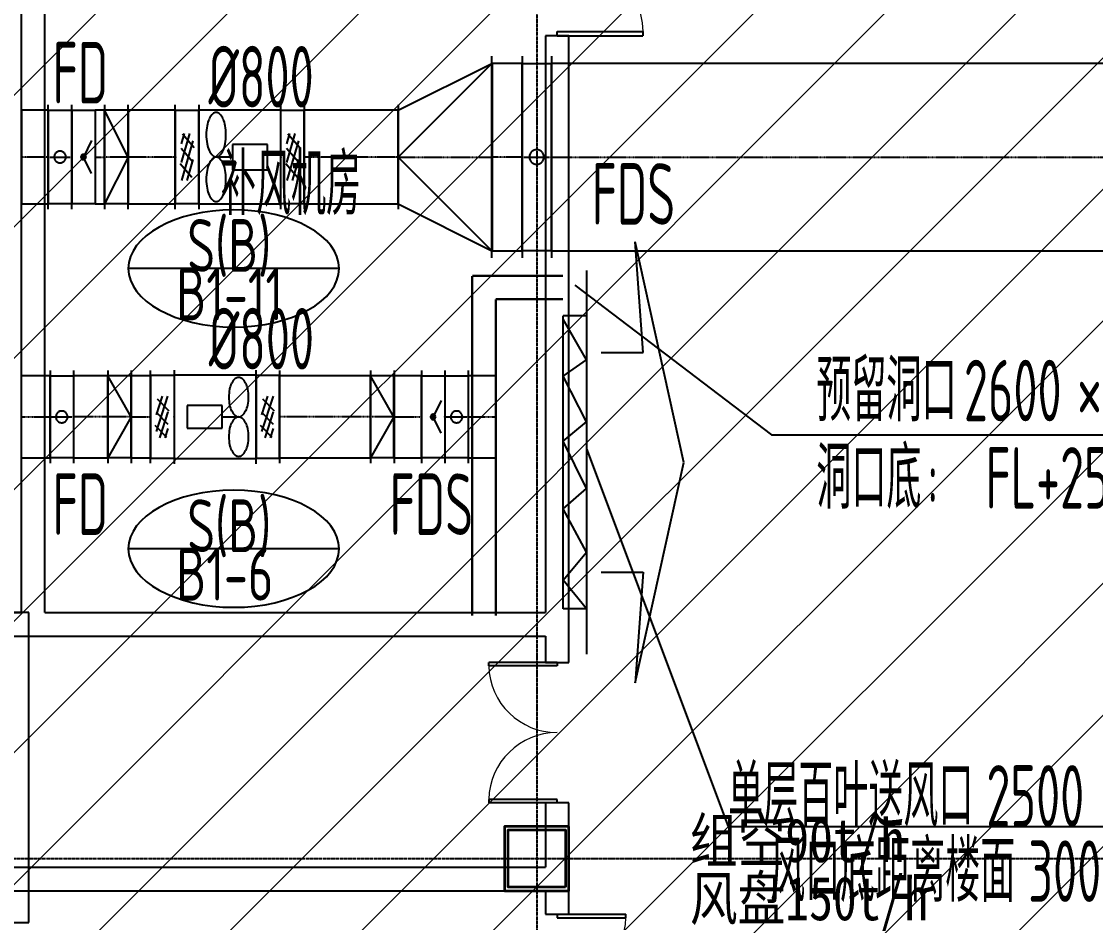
# Model space of a CAD drawing. Extents: x -20827274 to 1300756471, y -549375 to 3431892.
# Drawn here: x -27009 to -17836, y -229807 to -222113 of the extents above; entities that cross this region are included whole.
import ezdxf

# ---------------------------------------------------------------- set-up
doc = ezdxf.new("R2010")
doc.units = 0
doc.header["$LTSCALE"] = 10
for name, pattern in [('CENTER2', [1.125, 0.75, -0.125, 0.125, -0.125]), ('暖附图底图$0$DASH', [0.35, 0.25, -0.1]), ('暖附图底图$0$DOTE', [2.42, 2, -0.2, 0.02, -0.2])]:
    doc.linetypes.add(name, pattern=pattern)
for name, color, linetype in [('1-zs', 3, 'Continuous'), ('1-标注暖通', 4, 'Continuous'), ('DUCT-回风标注', 3, 'Continuous'), ('DUCT-回风法兰', 2, 'Continuous'), ('DUCT-回风管', 6, 'Continuous'), ('DUCT-回风管端线', 2, 'Continuous'), ('DUCT-回风阀门', 7, 'Continuous'), ('DUCT-排风风口', 7, 'Continuous'), ('DUCT-送风中心线', 5, 'CENTER2'), ('DUCT-送风标注', 3, 'Continuous'), ('DUCT-送风法兰', 2, 'Continuous'), ('DUCT-送风管', 4, 'Continuous'), ('DUCT-送风管端线', 2, 'Continuous'), ('DUCT-送风管设备', 7, 'Continuous'), ('DUCT-送风阀门', 7, 'Continuous'), ('H-TH_TEXT', 7, 'Continuous'), ('H-暖通设备', 181, 'Continuous'), ('PUB_TAB', 7, 'Continuous'), ('暖附图底图$0$1-标注暖通', 8, 'Continuous'), ('暖附图底图$0$A-ROOM_NAME', 8, 'Continuous'), ('暖附图底图$0$A-WALL', 8, 'Continuous'), ('暖附图底图$0$DOOR_FIRE', 8, 'Continuous'), ('暖附图底图$0$DOTE', 8, 'Continuous')]:
    doc.layers.add(name, color=color, linetype=linetype)
doc.layers.add('F-非人防区', color=105, linetype='Continuous', lineweight=15)
doc.layers.add('暖附图底图$0$钢柱', color=8, linetype='Continuous', lineweight=35)
doc.styles.add('8B2_02', font='tssdeng.shx', dxfattribs={"width": 0.6, "bigfont": 'TSSDCHN.shx'})
doc.styles.add('暖附图底图$0$8B2_02', font='tssdeng.shx', dxfattribs={"width": 0.6, "bigfont": 'TSSDCHN.shx'})
doc.styles.add('黑体', font='simhei.ttf', dxfattribs={"width": 0.65})

# ---------------------------------------------------------------- blocks, each defined once
blk = doc.blocks.new('$风口$00000148')
for p, q in [((515.7, 0), (307.3, 301.4)), ((342.8, 150), (307.3, 301.4)), ((100, 262), (100, -262)), ((0, -200.2), (0, 200.2)), ((100, 200.2), (0, 200.2)), ((100, 140), (0, 195.5)), ((163.2, 150), (342.8, 150)), ((0, 117.6), (100, 140)), ((100, 55.5), (0, 117.6)), ((0, 29.1), (100, 55.5)), ((100, -35.6), (0, 29.1)), ((307.3, -301.4), (515.7, 0)), ((0, -63.4), (100, -35.6)), ((100, -122.8), (0, -63.4)), ((0, -161.1), (100, -122.8)), ((100, -200.2), (0, -161.1)), ((163.2, -150), (342.8, -150)), ((342.8, -150), (307.3, -301.4)), ((100, -200.2), (0, -200.2))]:
    blk.add_line(p, q)
blk = doc.blocks.new('$轴流风机$00000011')
for p, q in [((-500, 500, 0), (-500, -500, 0)), ((500, 500, 0), (-500, 500, 0)), ((500, -500, 0), (500, 500, 0)), ((-339, 135, 0), (-339, -135, 0)), ((88, 135, 0), (-339, 135, 0)), ((88, -135, 0), (88, 135, 0)), ((88, 0, 0), (288, 0, 0)), ((-339, -135, 0), (88, -135, 0)), ((-500, -500, 0), (500, -500, 0))]:
    blk.add_line(p, q)
for centre, radius, start, end in [((355, 329, 0), 170, 129.1821, 153.0603), ((288, 410, 0), 64.8, 90, 129.1821), ((288, 410, 0), 64.8, 50.8179, 90), ((222, 329, 0), 170, 26.9397, 50.8179), ((462, 274, 0), 291, 153.0603, 168.1126), ((115, 274, 0), 291, 11.8874, 26.9397), ((633, 238, 0), 465, 168.1126, 180), ((633, 238, 0), 465, 180, 191.8874), ((-56, 238, 0), 465, 0, 11.8874), ((-56, 238, 0), 465, 348.1126, 0), ((462, 202, 0), 291, 191.8874, 206.9397), ((115, 202, 0), 291, 333.0603, 348.1126), ((355, 148, 0), 170, 206.9397, 230.8179), ((288, 66, 0), 64.8, 230.8179, 270), ((288, 66, 0), 64.8, 270, 309.1821), ((222, 148, 0), 170, 309.1821, 333.0603), ((462, -202, 0), 291, 153.0603, 168.1126), ((355, -148, 0), 170, 129.1821, 153.0603), ((288, -66, 0), 64.8, 90, 129.1821), ((288, -66, 0), 64.8, 50.8179, 90), ((222, -148, 0), 170, 26.9397, 50.8179), ((115, -202, 0), 291, 11.8874, 26.9397), ((633, -238, 0), 465, 168.1126, 180), ((-56, -238, 0), 465, 0, 11.8874), ((633, -238, 0), 465, 180, 191.8874), ((462, -274, 0), 291, 191.8874, 206.9397), ((115, -274, 0), 291, 333.0603, 348.1126), ((-56, -238, 0), 465, 348.1126, 0), ((355, -329, 0), 170, 206.9397, 230.8179), ((222, -329, 0), 170, 309.1821, 333.0603), ((288, -410, 0), 64.8, 230.8179, 270), ((288, -410, 0), 64.8, 270, 309.1821)]:
    blk.add_arc(centre, radius, start, end)
for p in [(-500, 0, 0), (500, 0, 0)]:
    blk.add_point(p)
blk = doc.blocks.new('暖附图底图$0$A$C00330F2E')
at = {"layer": '暖附图底图$0$钢柱', "color": 4, "lineweight": 35}
for points in [[(49725, -54050), (49175, -54050), (49175, -54600), (49725, -54600)], [(49695, -54570), (49205, -54570), (49205, -54080), (49695, -54080)]]:
    blk.add_lwpolyline(points, close=True, dxfattribs=at)
blk = doc.blocks.new('暖附图底图$0$$DorLib2D$00000002')
for p, q in [((-0.5, 0), (-0.5, 0.4875)), ((-0.475, 0.4875), (-0.5, 0.4875)), ((-0.475, 0), (-0.475, 0.4875)), ((0.475, 0), (0.475, 0.4875)), ((0.475, 0.4875), (0.5, 0.4875)), ((0.5, 0), (0.5, 0.4875)), ((-0.5, 0), (-0.475, 0)), ((0.5, 0), (0.475, 0))]:
    blk.add_line(p, q)
at = {"lineweight": 13}
for centre, start, end in [((-0.4875, 0), 0, 88.53072), ((0.4875, 0), 91.46928, 180)]:
    blk.add_arc(centre, 0.4875, start, end, dxfattribs=at)
blk = doc.blocks.new('暖附图底图$0$AFSFCS')
at = {"layer": '暖附图底图$0$A-WALL'}
for p, q in [((-27008.6, -223390.4), (-27008.6, -220085.4)), ((-26808.6, -223390.4), (-26808.6, -220185.4)), ((-22333.6, -222235.4), (-22533.6, -222235.4)), ((-22533.6, -222235.4), (-22533.6, -227160.4)), ((-22333.6, -227260.4), (-22333.6, -222235.4)), ((-27008.6, -227160.4), (-27008.6, -223383.3)), ((-26808.6, -227160.4), (-26808.6, -223383.3)), ((-28133.6, -227160.4), (-27008.6, -227160.4)), ((-26808.6, -227160.4), (-22533.6, -227160.4)), ((-22333.6, -227585.4), (-22333.6, -227260.4)), ((-28333.6, -227360.4), (-26908.6, -227360.4)), ((-26908.6, -227360.4), (-22533.6, -227360.4)), ((-22533.6, -227360.4), (-22533.6, -227585.4)), ((-22533.6, -227585.4), (-22333.6, -227585.4)), ((-22333.6, -228785.4), (-22533.6, -228785.4)), ((-22533.6, -228785.4), (-22533.6, -229335.4)), ((-22333.6, -229435.4), (-22333.6, -228785.4)), ((-29833.6, -229335.4), (-22533.6, -229335.4)), ((-22333.6, -229735.4), (-22333.6, -229435.4)), ((-29933.6, -229535.4), (-22533.6, -229535.4)), ((-22533.6, -229535.4), (-22533.6, -229735.4)), ((-22533.6, -229735.4), (-22333.6, -229735.4))]:
    blk.add_line(p, q, dxfattribs=at)
at = {"layer": '暖附图底图$0$DOTE', "color": 16, "linetype": '暖附图底图$0$DOTE', "ltscale": 1.5}
for p, q in [((-22608.6, -155629.3), (-22608.6, -385768.2)), ((-113117.3, -229260.4), (10791.4, -229260.4))]:
    blk.add_line(p, q, dxfattribs=at)
blk.add_blockref('暖附图底图$0$A$C00330F2E', (-72058.6, -174935.4))
at = {"layer": '暖附图底图$0$DOOR_FIRE', "zscale": 200}
for p, xscale, yscale, rotation in [((-22433.6, -221485.4), 1500, -1500, 90.00000000001198), ((-22433.6, -228185.4), 1200, 1200, 90.00000000001198), ((-22433.6, -230335.4), 1200, -1200, 89.99999999999056)]:
    blk.add_blockref('暖附图底图$0$$DorLib2D$00000002', p, dxfattribs=dict(at, xscale=xscale, yscale=yscale, rotation=rotation))
at = {"layer": '暖附图底图$0$A-ROOM_NAME', "style": '暖附图底图$0$8B2_02', "width": 0.6}
blk.add_text('补风机房', height=525, dxfattribs=at).set_placement((-25305.2, -223766.8))
blk = doc.blocks.new('暖附图底图')
at = {"layer": '暖附图底图$0$1-标注暖通', "linetype": '暖附图底图$0$DASH'}
blk.add_blockref('暖附图底图$0$AFSFCS', (500000, 0), dxfattribs=at)

msp = doc.modelspace()

# ---------------------------------------------------------------- hatches: boundary and pattern name
at = {"layer": 'F-非人防区'}
h = msp.add_hatch(dxfattribs=at)
h.set_pattern_fill('ANSI31', color=8, scale=500)
h.set_pattern_definition([(45, (-67108.6, 126739.6), (-561.266, 561.266), [])])
edge = h.paths.add_edge_path()
edge.add_line((26041.4, -160910.4), (26041.4, -174910.4))
edge.add_line((26041.4, -174910.4), (44466.4, -174910.4))
edge.add_line((44466.4, -174910.4), (44466.4, -230535.4))
edge.add_line((44466.4, -230535.4), (29591.4, -230535.4))
edge.add_line((29591.4, -230535.4), (29591.4, -228585.4))
edge.add_line((29591.4, -228585.4), (32466.4, -228585.4))
edge.add_line((32466.4, -228585.4), (32466.4, -223185.4))
edge.add_line((32466.4, -223185.4), (6116.4, -223185.4))
edge.add_line((6116.4, -223185.4), (6116.4, -236210.4))
edge.add_line((6116.4, -236210.4), (5916.4, -236210.4))
edge.add_line((5916.4, -236210.4), (5921.1, -289912.2))
edge.add_line((5921.1, -289912.2), (35191.4, -289912.2))
edge.add_line((35191.4, -289912.2), (35191.4, -296310.4))
edge.add_line((35191.4, -296310.4), (35041.4, -296310.4))
edge.add_line((35041.4, -296310.4), (35041.4, -296910.4))
edge.add_line((35041.4, -296910.4), (35641.4, -296910.4))
edge.add_line((35641.4, -296910.4), (44736.4, -305099.6))
edge.add_line((44736.4, -305099.6), (22456.5, -329844))
edge.add_line((22456.5, -329844), (22456.5, -340006.4))
edge.add_line((22456.5, -340006.4), (-13248.1, -379660.4))
edge.add_line((-13248.1, -379660.4), (-90108.6, -379660.4))
edge.add_line((-90108.6, -379660.4), (-90108.6, -373660.4))
edge.add_line((-90108.6, -373660.4), (-91358.6, -373660.4))
edge.add_arc((-91358.6, -361660.4), 12000, 180, 270, ccw=False)
edge.add_line((-103358.6, -361660.4), (-103358.6, -333450.4))
edge.add_line((-103358.6, -333450.4), (-95358.6, -333436.6))
edge.add_line((-95358.6, -333436.6), (-95358.6, -160610.4))
edge.add_line((-95358.6, -160610.4), (-86333.4, -160610.4))
edge.add_line((-86333.4, -160610.4), (-86333.6, -149790))
edge.add_line((-86333.6, -149790), (-73433.4, -149790))
edge.add_line((-73433.4, -149790), (-73433.4, -160610.4))
edge.add_line((-73433.4, -160610.4), (26041.4, -160910.4))

# ---------------------------------------------------------------- linework, layer by layer
at = {"layer": '1-标注暖通'}
for p, q in [((-22283.6, -224364.6, -2600), (-20604.1, -225643.5)), ((-20604.1, -225643.5), (-16077.7, -225643.5)), ((-22183.6, -225762, -2600), (-20973.2, -228987.8, -2600)), ((-20973.2, -228987.8, -2600), (-16235.6, -228987.8, -2600))]:
    msp.add_line(p, q, dxfattribs=at)
at = {"layer": '1-标注暖通', "const_width": 20, "elevation": 500}
for points in [[(-23158.9, -224285.4), (-23158.9, -227185.4)], [(-22958.9, -224485.4), (-22958.9, -227185.4)]]:
    msp.add_lwpolyline(points, dxfattribs=at)
at = {"layer": '1-标注暖通', "const_width": 20}
for points in [[(-23158.9, -224285.4), (-22383.6, -224285.4)], [(-22958.9, -224485.4), (-22383.6, -224485.4)]]:
    msp.add_lwpolyline(points, dxfattribs=at)
at = {"layer": 'DUCT-回风法兰'}
for p, q in [((-22733.7, -222410.4), (-22733.7, -224130.4)), ((-22483.5, -222410.4), (-22483.5, -224130.4))]:
    msp.add_line(p, q, dxfattribs=at)
at = {"layer": 'DUCT-回风法兰', "color": 18, "true_color": 0x000000}
for p in [(-22733.8, -223270.4, 500), (-22733.6, -223270.4, 500), (-22483.6, -223270.4, 500), (-22483.4, -223270.4, 500)]:
    msp.add_point(p, dxfattribs=at)
at = {"layer": 'DUCT-回风管'}
for p, q in [((-22733.6, -222470.4), (-22483.6, -222470.4)), ((-22483.6, -224070.4), (-22733.6, -224070.4))]:
    msp.add_line(p, q, dxfattribs=at)
at = {"layer": 'DUCT-回风管端线'}
for p, q in [((-22733.6, -222470.4), (-22733.6, -224070.4)), ((-22483.6, -222470.4), (-22483.6, -224070.4))]:
    msp.add_line(p, q, dxfattribs=at)
at = {"layer": 'DUCT-回风阀门'}
for p, q in [((-22669.5, -223256.5), (-22670.7, -223263.4)), ((-22667.6, -223249.7), (-22669.5, -223256.5)), ((-22664.9, -223243.3), (-22667.6, -223249.7)), ((-22661.5, -223237.1), (-22664.9, -223243.3)), ((-22657.5, -223231.4), (-22661.5, -223237.1)), ((-22652.8, -223226.2), (-22657.5, -223231.4)), ((-22647.6, -223221.5), (-22652.8, -223226.2)), ((-22641.9, -223217.5), (-22647.6, -223221.5)), ((-22635.7, -223214.1), (-22641.9, -223217.5)), ((-22629.3, -223211.4), (-22635.7, -223214.1)), ((-22622.5, -223209.4), (-22629.3, -223211.4)), ((-22615.6, -223208.3), (-22622.5, -223209.4)), ((-22608.6, -223207.9), (-22615.6, -223208.3)), ((-22601.6, -223208.3), (-22608.6, -223207.9)), ((-22594.7, -223209.4), (-22601.6, -223208.3)), ((-22588, -223211.4), (-22594.7, -223209.4)), ((-22581.5, -223214.1), (-22588, -223211.4)), ((-22575.4, -223217.5), (-22581.5, -223214.1)), ((-22569.6, -223221.5), (-22575.4, -223217.5)), ((-22564.4, -223226.2), (-22569.6, -223221.5)), ((-22559.7, -223231.4), (-22564.4, -223226.2)), ((-22555.7, -223237.1), (-22559.7, -223231.4)), ((-22552.3, -223243.3), (-22555.7, -223237.1)), ((-22549.6, -223249.7), (-22552.3, -223243.3)), ((-22547.7, -223256.5), (-22549.6, -223249.7)), ((-22546.5, -223263.4), (-22547.7, -223256.5)), ((-22718, -223270.4), (-22499.2, -223270.4)), ((-22670.7, -223263.4), (-22671.1, -223270.4)), ((-22671.1, -223270.4), (-22670.7, -223277.4)), ((-22670.7, -223277.4), (-22669.5, -223284.3)), ((-22669.5, -223284.3), (-22667.6, -223291)), ((-22667.6, -223291), (-22664.9, -223297.5)), ((-22664.9, -223297.5), (-22661.5, -223303.6)), ((-22661.5, -223303.6), (-22657.5, -223309.3)), ((-22657.5, -223309.3), (-22652.8, -223314.6)), ((-22652.8, -223314.6), (-22647.6, -223319.2)), ((-22647.6, -223319.2), (-22641.9, -223323.3)), ((-22641.9, -223323.3), (-22635.7, -223326.7)), ((-22635.7, -223326.7), (-22629.3, -223329.4)), ((-22629.3, -223329.4), (-22622.5, -223331.3)), ((-22622.5, -223331.3), (-22615.6, -223332.5)), ((-22615.6, -223332.5), (-22608.6, -223332.9)), ((-22608.6, -223332.9), (-22601.6, -223332.5)), ((-22601.6, -223332.5), (-22594.7, -223331.3)), ((-22594.7, -223331.3), (-22588, -223329.4)), ((-22588, -223329.4), (-22581.5, -223326.7)), ((-22581.5, -223326.7), (-22575.4, -223323.3)), ((-22575.4, -223323.3), (-22569.6, -223319.2)), ((-22569.6, -223319.2), (-22564.4, -223314.6)), ((-22564.4, -223314.6), (-22559.7, -223309.3)), ((-22559.7, -223309.3), (-22555.7, -223303.6)), ((-22555.7, -223303.6), (-22552.3, -223297.5)), ((-22552.3, -223297.5), (-22549.6, -223291)), ((-22549.6, -223291), (-22547.7, -223284.3)), ((-22547.7, -223284.3), (-22546.5, -223277.4)), ((-22546.1, -223270.4), (-22546.5, -223263.4)), ((-22546.5, -223277.4), (-22546.1, -223270.4))]:
    msp.add_line(p, q, dxfattribs=at)
at = {"layer": 'DUCT-送风中心线'}
for p, q in [((-26779.7, -223270.4), (-27008.6, -223270.4)), ((-26379.3, -223270.4), (-26299, -223270.4)), ((-26098.8, -223270.4), (-26298.8, -223270.4)), ((-25695, -223270.4), (-26098.6, -223270.4)), ((-25694.8, -223270.4), (-25694.6, -223270.4)), ((-24594, -223270.4), (-24594.2, -223270.4)), ((-23790.6, -223270.4), (-24593.8, -223270.4)), ((-23790.4, -223270.4), (-22990.4, -223270.4)), ((-22733.8, -223270.4), (-22990.2, -223270.4)), ((-22483.4, -223270.4), (4523.2, -223270.4)), ((-27008.6, -225489.2), (-26765, -225489.2)), ((-26271.3, -225489.2), (-26564.6, -225489.2)), ((-26071.1, -225489.2), (-26271.1, -225489.2)), ((-26070.9, -225489.2), (-25906.3, -225489.2)), ((-25906.1, -225489.2), (-25905.9, -225489.2)), ((-24805.3, -225489.2), (-24805.5, -225489.2)), ((-24027.5, -225489.2), (-24805.1, -225489.2)), ((-23827.3, -225489.2), (-24027.3, -225489.2)), ((-23827.1, -225489.2), (-23593.1, -225489.2)), ((-23192.7, -225489.2), (-22958.9, -225489.2))]:
    msp.add_line(p, q, dxfattribs=at)
at = {"layer": 'DUCT-送风法兰'}
for p, q in [((-22990.3, -224130.4), (-22990.3, -222410.4)), ((-26779.6, -223715.4), (-26779.6, -222825.4)), ((-26579.4, -223715.4), (-26579.4, -222825.4)), ((-26298.9, -222825.4), (-26298.9, -223715.4)), ((-26098.7, -223715.4), (-26098.7, -222825.4)), ((-25694.9, -223715.4), (-25694.9, -222825.4)), ((-25494.5, -222825.4), (-25494.5, -223715.4)), ((-24794.3, -223715.4), (-24794.3, -222825.4)), ((-24593.9, -222825.4), (-24593.9, -223715.4)), ((-23790.5, -222825.4), (-23790.5, -223715.4)), ((-26764.9, -225094.2), (-26764.9, -225884.2)), ((-26564.7, -225094.2), (-26564.7, -225884.2)), ((-26271.2, -225094.2), (-26271.2, -225884.2)), ((-26071, -225094.2), (-26071, -225884.2)), ((-25906.2, -225884.2), (-25906.2, -225094.2)), ((-25705.8, -225089.2), (-25705.8, -225889.2)), ((-25005.6, -225889.2), (-25005.6, -225089.2)), ((-24805.2, -225094.2), (-24805.2, -225884.2)), ((-24027.4, -225094.2), (-24027.4, -225884.2)), ((-23827.2, -225094.2), (-23827.2, -225884.2)), ((-23593.2, -225094.2), (-23593.2, -225884.2)), ((-23393, -225094.2), (-23393, -225884.2)), ((-23192.8, -225094.2), (-23192.8, -225884.2))]:
    msp.add_line(p, q, dxfattribs=at)
at = {"layer": 'DUCT-送风法兰', "color": 18, "true_color": 0x000000}
for p in [(-26779.7, -223270.4, 500), (-26779.5, -223270.4, 500), (-26579.5, -223270.4, 500), (-26579.3, -223270.4, 500), (-26299, -223270.4, 500), (-26298.8, -223270.4, 500), (-26098.8, -223270.4, 500), (-26098.6, -223270.4, 500), (-25695, -223270.4, 500), (-25694.8, -223270.4, 500), (-25494.6, -223270.4, 500), (-25494.4, -223270.4, 500), (-24794.4, -223270.4, 500), (-24794.2, -223270.4, 500), (-24594, -223270.4, 500), (-24593.8, -223270.4, 500), (-23790.6, -223270.4, 500), (-23790.4, -223270.4, 500), (-22990.4, -223270.4, 500), (-22990.2, -223270.4, 500), (-26765, -225489.2, 500), (-26764.8, -225489.2, 500), (-26564.8, -225489.2, 500), (-26564.6, -225489.2, 500), (-26271.3, -225489.2, 500), (-26271.1, -225489.2, 500), (-26071.1, -225489.2, 500), (-26070.9, -225489.2, 500), (-25906.3, -225489.2, 500), (-25906.1, -225489.2, 500), (-25705.9, -225489.2, 500), (-25705.7, -225489.2, 500), (-25005.7, -225489.2, 500), (-25005.5, -225489.2, 500), (-24805.3, -225489.2, 500), (-24805.1, -225489.2, 500), (-24027.5, -225489.2, 500), (-24027.3, -225489.2, 500), (-23827.3, -225489.2, 500), (-23827.1, -225489.2, 500), (-23593.3, -225489.2, 500), (-23593.1, -225489.2, 500), (-23393.1, -225489.2, 500), (-23392.9, -225489.2, 500), (-23192.9, -225489.2, 500), (-23192.7, -225489.2, 500)]:
    msp.add_point(p, dxfattribs=at)
at = {"layer": 'DUCT-送风管'}
for p, q in [((-23790.4, -222870.4), (-22990.4, -222470.4)), ((-23790.4, -223270.4), (-22990.4, -222470.4)), ((-22733.8, -222470.4), (-22990.2, -222470.4)), ((-22990.2, -222470.4), (-22990.2, -224070.4)), ((-22733.8, -224070.4), (-22733.8, -222470.4)), ((4523.2, -222470.4), (-22483.4, -222470.4)), ((-22483.4, -222470.4), (-22483.4, -224070.4)), ((-26779.7, -222870.4), (-27008.6, -222870.4)), ((-27008.6, -222870.4), (-27008.6, -223670.4)), ((-26779.7, -223670.4), (-26779.7, -222870.4)), ((-26779.5, -222870.4), (-26579.5, -222870.4)), ((-26579.3, -222870.4), (-26379.3, -222870.4)), ((-26299, -222870.4), (-26379.3, -222870.4)), ((-26379.3, -222870.4), (-26379.3, -223670.4)), ((-26299, -223670.4), (-26299, -222870.4)), ((-26098.8, -222870.4), (-26298.8, -222870.4)), ((-26098.8, -223270.4), (-26298.8, -222870.4)), ((-25695, -222870.4), (-26098.6, -222870.4)), ((-26098.6, -222870.4), (-26098.6, -223670.4)), ((-25695, -223670.4), (-25695, -222870.4)), ((-25694.8, -222870.4), (-25694.6, -222870.4)), ((-25694.6, -222870.4), (-25494.6, -222870.4)), ((-24794.2, -222870.4), (-24594.2, -222870.4)), ((-24594, -222870.4), (-24594.2, -222870.4)), ((-23790.6, -222870.4), (-24593.8, -222870.4)), ((-24593.8, -222870.4), (-24593.8, -223670.4)), ((-23790.6, -223670.4), (-23790.6, -222870.4)), ((-26098.8, -223270.4), (-26298.8, -223670.4)), ((-23790.4, -223270.4), (-22990.4, -224070.4)), ((-27008.6, -223670.4), (-26779.7, -223670.4)), ((-26579.5, -223670.4), (-26779.5, -223670.4)), ((-26379.3, -223670.4), (-26579.3, -223670.4)), ((-26379.3, -223670.4), (-26299, -223670.4)), ((-26098.8, -223670.4), (-26298.8, -223670.4)), ((-26098.6, -223670.4), (-25695, -223670.4)), ((-25694.8, -223670.4), (-25694.6, -223670.4)), ((-25494.6, -223670.4), (-25694.6, -223670.4)), ((-24594.2, -223670.4), (-24794.2, -223670.4)), ((-24594, -223670.4), (-24594.2, -223670.4)), ((-24593.8, -223670.4), (-23790.6, -223670.4)), ((-23790.4, -223670.4), (-22990.4, -224070.4)), ((-22990.2, -224070.4), (-22733.8, -224070.4)), ((-22483.4, -224070.4), (4523.2, -224070.4)), ((-26765, -225139.2), (-27008.6, -225139.2)), ((-26765, -225839.2), (-26765, -225139.2)), ((-26764.8, -225139.2), (-26564.8, -225139.2)), ((-26271.3, -225139.2), (-26564.6, -225139.2)), ((-26564.6, -225139.2), (-26564.6, -225839.2)), ((-26271.3, -225839.2), (-26271.3, -225139.2)), ((-26071.1, -225139.2), (-26271.1, -225139.2)), ((-26071.1, -225489.2), (-26271.1, -225139.2)), ((-25906.3, -225139.2), (-26070.9, -225139.2)), ((-26070.9, -225139.2), (-26070.9, -225839.2)), ((-25906.3, -225839.2), (-25906.3, -225139.2)), ((-25906.1, -225139.2), (-25905.9, -225134.2)), ((-25905.9, -225134.2), (-25705.9, -225134.2)), ((-25005.5, -225134.2), (-24805.5, -225134.2)), ((-24805.3, -225139.2), (-24805.5, -225134.2)), ((-24027.5, -225139.2), (-24805.1, -225139.2)), ((-24805.1, -225139.2), (-24805.1, -225839.2)), ((-24027.5, -225839.2), (-24027.5, -225139.2)), ((-23827.3, -225139.2), (-24027.3, -225139.2)), ((-23827.3, -225489.2), (-24027.3, -225139.2)), ((-23593.1, -225139.2), (-23827.1, -225139.2)), ((-23827.1, -225139.2), (-23827.1, -225839.2)), ((-23593.1, -225139.2), (-23393.1, -225139.2)), ((-23593.1, -225839.2), (-23593.1, -225139.2)), ((-23392.9, -225139.2), (-23192.9, -225139.2)), ((-22958.9, -225139.2), (-23192.7, -225139.2)), ((-23192.7, -225139.2), (-23192.7, -225839.2)), ((-22958.9, -225839.2), (-22958.9, -225139.2)), ((-26071.1, -225489.2), (-26271.1, -225839.2)), ((-23827.3, -225489.2), (-24027.3, -225839.2)), ((-27008.6, -225839.2), (-26765, -225839.2)), ((-26564.8, -225839.2), (-26764.8, -225839.2)), ((-26564.6, -225839.2), (-26271.3, -225839.2)), ((-26071.1, -225839.2), (-26271.1, -225839.2)), ((-26070.9, -225839.2), (-25906.3, -225839.2)), ((-25906.1, -225839.2), (-25905.9, -225844.2)), ((-25705.9, -225844.2), (-25905.9, -225844.2)), ((-24805.5, -225844.2), (-25005.5, -225844.2)), ((-24805.3, -225839.2), (-24805.5, -225844.2)), ((-24805.1, -225839.2), (-24027.5, -225839.2)), ((-23827.3, -225839.2), (-24027.3, -225839.2)), ((-23827.1, -225839.2), (-23593.1, -225839.2)), ((-23393.1, -225839.2), (-23593.1, -225839.2)), ((-23192.9, -225839.2), (-23392.9, -225839.2)), ((-23192.7, -225839.2), (-22958.9, -225839.2)), ((-26946.1, -227160.4), (-28196.1, -227160.4)), ((-26946.1, -229806.5), (-26946.1, -227160.4)), ((-28196.1, -229806.5), (-26946.1, -229806.5))]:
    msp.add_line(p, q, dxfattribs=at)
at = {"layer": 'DUCT-送风管', "color": 18, "true_color": 0x000000}
for p in [(-26298.8, -223270.4, 500), (-26098.8, -223270.4, 500), (-25694.8, -223270.4, 500), (-25694.6, -223270.4, 500), (-24594.2, -223270.4, 500), (-24594, -223270.4, 500), (-23790.4, -223270.4, 500), (-22990.4, -223270.4, 500), (-26271.1, -225489.2, 500), (-26071.1, -225489.2, 500), (-25906.1, -225489.2, 500), (-25905.9, -225489.2, 500), (-24805.5, -225489.2, 500), (-24805.3, -225489.2, 500), (-24027.3, -225489.2, 500), (-23827.3, -225489.2, 500)]:
    msp.add_point(p, dxfattribs=at)
at = {"layer": 'DUCT-送风管端线'}
for p, q in [((-22990.4, -224070.4), (-22990.4, -222470.4)), ((-26779.5, -222870.4), (-26779.5, -223670.4)), ((-26579.5, -222870.4), (-26579.5, -223670.4)), ((-26579.3, -222870.4), (-26579.3, -223670.4)), ((-26379.3, -222870.4), (-26379.3, -223670.4)), ((-26298.8, -222870.4), (-26298.8, -223670.4)), ((-26098.8, -223670.4), (-26098.8, -222870.4)), ((-25694.8, -222870.4), (-25694.8, -223670.4)), ((-25694.6, -223670.4), (-25694.6, -222870.4)), ((-25694.6, -223670.4), (-25694.6, -222870.4)), ((-25494.6, -223670.4), (-25494.6, -222870.4)), ((-24794.2, -223670.4), (-24794.2, -222870.4)), ((-24594.2, -222870.4), (-24594.2, -223670.4)), ((-24594.2, -223670.4), (-24594.2, -222870.4)), ((-24594, -223670.4), (-24594, -222870.4)), ((-23790.4, -222870.4), (-23790.4, -223670.4)), ((-26764.8, -225139.2), (-26764.8, -225839.2)), ((-26564.8, -225139.2), (-26564.8, -225839.2)), ((-26271.1, -225139.2), (-26271.1, -225839.2)), ((-26071.1, -225839.2), (-26071.1, -225139.2)), ((-25906.1, -225139.2), (-25906.1, -225839.2)), ((-25905.9, -225844.2), (-25905.9, -225134.2)), ((-25905.9, -225134.2), (-25905.9, -225844.2)), ((-25705.9, -225134.2), (-25705.9, -225844.2)), ((-25005.5, -225134.2), (-25005.5, -225844.2)), ((-24805.5, -225134.2), (-24805.5, -225844.2)), ((-24805.5, -225134.2), (-24805.5, -225844.2)), ((-24805.3, -225839.2), (-24805.3, -225139.2)), ((-24027.3, -225139.2), (-24027.3, -225839.2)), ((-23827.3, -225839.2), (-23827.3, -225139.2)), ((-23593.1, -225139.2), (-23593.1, -225839.2)), ((-23393.1, -225139.2), (-23393.1, -225839.2)), ((-23392.9, -225139.2), (-23392.9, -225839.2)), ((-23192.9, -225139.2), (-23192.9, -225839.2))]:
    msp.add_line(p, q, dxfattribs=at)
at = {"layer": 'DUCT-送风阀门'}
for p, q in [((-25573.2, -223070.4), (-25644.6, -223317.6)), ((-25619.4, -223070.4), (-25644.6, -223157.6)), ((-25633, -223073.5), (-25533, -223189)), ((-24672.8, -223070.4), (-24744.2, -223317.6)), ((-24719, -223070.4), (-24744.2, -223157.6)), ((-24732.6, -223073.5), (-24632.6, -223189)), ((-26409.3, -223130.4), (-26479.3, -223270.4)), ((-25544.6, -223131.2), (-25642.5, -223470.4)), ((-24644.2, -223131.2), (-24742.1, -223470.4)), ((-26728, -223257.9), (-26729.1, -223264.1)), ((-26726, -223252), (-26728, -223257.9)), ((-26723.4, -223246.3), (-26726, -223252)), ((-26720, -223241), (-26723.4, -223246.3)), ((-26716, -223236.2), (-26720, -223241)), ((-26711.4, -223231.9), (-26716, -223236.2)), ((-26706.3, -223228.2), (-26711.4, -223231.9)), ((-26700.8, -223225.1), (-26706.3, -223228.2)), ((-26695, -223222.8), (-26700.8, -223225.1)), ((-26688.9, -223221.3), (-26695, -223222.8)), ((-26682.7, -223220.5), (-26688.9, -223221.3)), ((-26676.4, -223220.5), (-26682.7, -223220.5)), ((-26670.2, -223221.3), (-26676.4, -223220.5)), ((-26664.1, -223222.8), (-26670.2, -223221.3)), ((-26658.3, -223225.1), (-26664.1, -223222.8)), ((-26652.7, -223228.2), (-26658.3, -223225.1)), ((-26647.7, -223231.9), (-26652.7, -223228.2)), ((-26643.1, -223236.2), (-26647.7, -223231.9)), ((-26639.1, -223241), (-26643.1, -223236.2)), ((-26635.7, -223246.3), (-26639.1, -223241)), ((-26633.1, -223252), (-26635.7, -223246.3)), ((-26631.1, -223257.9), (-26633.1, -223252)), ((-26629.9, -223264.1), (-26631.1, -223257.9)), ((-26498.2, -223258.7), (-26500, -223262.4)), ((-26495.7, -223255.5), (-26498.2, -223258.7)), ((-26492.7, -223252.7), (-26495.7, -223255.5)), ((-26489.2, -223250.5), (-26492.7, -223252.7)), ((-26490, -223259.8), (-26491.8, -223262)), ((-26487.7, -223257.9), (-26490, -223259.8)), ((-26485.4, -223249.1), (-26489.2, -223250.5)), ((-26485.1, -223256.5), (-26487.7, -223257.9)), ((-26481.4, -223248.3), (-26485.4, -223249.1)), ((-26482.3, -223255.7), (-26485.1, -223256.5)), ((-26481.4, -223259.9), (-26483.4, -223260.5)), ((-26479.3, -223255.4), (-26482.3, -223255.7)), ((-26477.3, -223248.3), (-26481.4, -223248.3)), ((-26479.3, -223259.6), (-26481.4, -223259.9)), ((-26476.4, -223255.7), (-26479.3, -223255.4)), ((-26477.2, -223259.9), (-26479.3, -223259.6)), ((-26473.3, -223249.1), (-26477.3, -223248.3)), ((-26475.2, -223260.5), (-26477.2, -223259.9)), ((-26473.6, -223256.5), (-26476.4, -223255.7)), ((-26471, -223257.9), (-26473.6, -223256.5)), ((-26469.5, -223250.5), (-26473.3, -223249.1)), ((-26468.7, -223259.8), (-26471, -223257.9)), ((-26466, -223252.7), (-26469.5, -223250.5)), ((-26466.9, -223262), (-26468.7, -223259.8)), ((-26463, -223255.5), (-26466, -223252.7)), ((-26460.5, -223258.7), (-26463, -223255.5)), ((-26458.7, -223262.4), (-26460.5, -223258.7)), ((-25644.6, -223196.1), (-25544.6, -223311.5)), ((-24744.2, -223196.1), (-24644.2, -223311.5)), ((-26767, -223270.4), (-26592, -223270.4)), ((-26729.1, -223264.1), (-26729.5, -223270.4)), ((-26729.5, -223270.4), (-26729.1, -223276.6)), ((-26729.1, -223276.6), (-26728, -223282.8)), ((-26728, -223282.8), (-26726, -223288.8)), ((-26726, -223288.8), (-26723.4, -223294.5)), ((-26723.4, -223294.5), (-26720, -223299.8)), ((-26720, -223299.8), (-26716, -223304.6)), ((-26716, -223304.6), (-26711.4, -223308.9)), ((-26711.4, -223308.9), (-26706.3, -223312.6)), ((-26706.3, -223312.6), (-26700.8, -223315.6)), ((-26700.8, -223315.6), (-26695, -223317.9)), ((-26695, -223317.9), (-26688.9, -223319.5)), ((-26688.9, -223319.5), (-26682.7, -223320.3)), ((-26682.7, -223320.3), (-26676.4, -223320.3)), ((-26676.4, -223320.3), (-26670.2, -223319.5)), ((-26670.2, -223319.5), (-26664.1, -223317.9)), ((-26664.1, -223317.9), (-26658.3, -223315.6)), ((-26658.3, -223315.6), (-26652.7, -223312.6)), ((-26652.7, -223312.6), (-26647.7, -223308.9)), ((-26647.7, -223308.9), (-26643.1, -223304.6)), ((-26643.1, -223304.6), (-26639.1, -223299.8)), ((-26639.1, -223299.8), (-26635.7, -223294.5)), ((-26635.7, -223294.5), (-26633.1, -223288.8)), ((-26633.1, -223288.8), (-26631.1, -223282.8)), ((-26631.1, -223282.8), (-26629.9, -223276.6)), ((-26629.5, -223270.4), (-26629.9, -223264.1)), ((-26629.9, -223276.6), (-26629.5, -223270.4)), ((-26501.1, -223266.3), (-26501.5, -223270.4)), ((-26501.5, -223270.4), (-26501.1, -223274.5)), ((-26500, -223262.4), (-26501.1, -223266.3)), ((-26501.1, -223274.5), (-26500, -223278.4)), ((-26500, -223278.4), (-26498.2, -223282)), ((-26498.2, -223282), (-26495.7, -223285.3)), ((-26495.7, -223285.3), (-26492.7, -223288.1)), ((-26494.1, -223267.5), (-26494.3, -223270.4)), ((-26494.3, -223270.4), (-26494.1, -223273.3)), ((-26493.2, -223264.6), (-26494.1, -223267.5)), ((-26494.1, -223273.3), (-26493.2, -223276.1)), ((-26491.8, -223262), (-26493.2, -223264.6)), ((-26493.2, -223276.1), (-26491.8, -223278.7)), ((-26492.7, -223288.1), (-26489.2, -223290.2)), ((-26491.8, -223278.7), (-26490, -223281)), ((-26489.9, -223268.3), (-26490.1, -223270.4)), ((-26490.1, -223270.4), (-26489.9, -223272.5)), ((-26490, -223281), (-26487.7, -223282.9)), ((-26489.3, -223266.3), (-26489.9, -223268.3)), ((-26489.9, -223272.5), (-26489.3, -223274.5)), ((-26488.3, -223264.4), (-26489.3, -223266.3)), ((-26489.3, -223274.5), (-26488.3, -223276.3)), ((-26489.2, -223290.2), (-26485.4, -223291.7)), ((-26486.9, -223262.8), (-26488.3, -223264.4)), ((-26488.3, -223276.3), (-26486.9, -223278)), ((-26487.7, -223282.9), (-26485.1, -223284.2)), ((-26485.3, -223261.5), (-26486.9, -223262.8)), ((-26486.9, -223278), (-26485.3, -223279.3)), ((-26485.4, -223291.7), (-26481.4, -223292.4)), ((-26483.4, -223260.5), (-26485.3, -223261.5)), ((-26485.3, -223279.3), (-26483.4, -223280.3)), ((-26485.1, -223284.2), (-26482.3, -223285.1)), ((-26483.4, -223280.3), (-26481.4, -223280.9)), ((-26482.3, -223285.1), (-26479.3, -223285.4)), ((-26481.4, -223280.9), (-26479.3, -223281.1)), ((-26481.4, -223292.4), (-26477.3, -223292.4)), ((-26409.3, -223410.4), (-26479.3, -223270.4)), ((-26479.3, -223281.1), (-26477.2, -223280.9)), ((-26479.3, -223285.4), (-26476.4, -223285.1)), ((-26477.3, -223292.4), (-26473.3, -223291.7)), ((-26477.2, -223280.9), (-26475.2, -223280.3)), ((-26476.4, -223285.1), (-26473.6, -223284.2)), ((-26473.4, -223261.5), (-26475.2, -223260.5)), ((-26475.2, -223280.3), (-26473.4, -223279.3)), ((-26473.6, -223284.2), (-26471, -223282.9)), ((-26471.8, -223262.8), (-26473.4, -223261.5)), ((-26473.4, -223279.3), (-26471.8, -223278)), ((-26473.3, -223291.7), (-26469.5, -223290.2)), ((-26470.4, -223264.4), (-26471.8, -223262.8)), ((-26471.8, -223278), (-26470.4, -223276.3)), ((-26471, -223282.9), (-26468.7, -223281)), ((-26469.4, -223266.3), (-26470.4, -223264.4)), ((-26470.4, -223276.3), (-26469.4, -223274.5)), ((-26469.5, -223290.2), (-26466, -223288.1)), ((-26468.8, -223268.3), (-26469.4, -223266.3)), ((-26469.4, -223274.5), (-26468.8, -223272.5)), ((-26468.6, -223270.4), (-26468.8, -223268.3)), ((-26468.8, -223272.5), (-26468.6, -223270.4)), ((-26468.7, -223281), (-26466.9, -223278.7)), ((-26465.5, -223264.6), (-26466.9, -223262)), ((-26466.9, -223278.7), (-26465.5, -223276.1)), ((-26466, -223288.1), (-26463, -223285.3)), ((-26464.6, -223267.5), (-26465.5, -223264.6)), ((-26465.5, -223276.1), (-26464.6, -223273.3)), ((-26464.3, -223270.4), (-26464.6, -223267.5)), ((-26464.6, -223273.3), (-26464.3, -223270.4)), ((-26463, -223285.3), (-26460.5, -223282)), ((-26460.5, -223282), (-26458.7, -223278.4)), ((-26457.6, -223266.3), (-26458.7, -223262.4)), ((-26458.7, -223278.4), (-26457.6, -223274.5)), ((-26457.2, -223270.4), (-26457.6, -223266.3)), ((-26457.6, -223274.5), (-26457.2, -223270.4)), ((-25652.7, -223325.6), (-25552.7, -223441)), ((-25544.6, -223291.2), (-25596.3, -223470.4)), ((-24752.3, -223325.6), (-24652.3, -223441)), ((-24644.2, -223291.2), (-24695.9, -223470.4)), ((-25855.9, -225612.7), (-25758, -225311.7)), ((-25855.9, -225470.7), (-25804.2, -225311.7)), ((-25747.8, -225440.2), (-25847.8, -225337.8)), ((-24955.5, -225612.7), (-24857.6, -225311.7)), ((-24955.5, -225470.7), (-24903.8, -225311.7)), ((-24847.4, -225440.2), (-24947.4, -225337.8)), ((-23423.1, -225349.2), (-23493.1, -225489.2)), ((-26705.3, -225459.8), (-26708.6, -225465.1)), ((-26701.3, -225455), (-26705.3, -225459.8)), ((-26696.7, -225450.7), (-26701.3, -225455)), ((-26691.6, -225447), (-26696.7, -225450.7)), ((-26686.1, -225444), (-26691.6, -225447)), ((-26680.3, -225441.7), (-26686.1, -225444)), ((-26674.2, -225440.1), (-26680.3, -225441.7)), ((-26667.9, -225439.3), (-26674.2, -225440.1)), ((-26661.7, -225439.3), (-26667.9, -225439.3)), ((-26655.4, -225440.1), (-26661.7, -225439.3)), ((-26649.4, -225441.7), (-26655.4, -225440.1)), ((-26643.5, -225444), (-26649.4, -225441.7)), ((-26638, -225447), (-26643.5, -225444)), ((-26632.9, -225450.7), (-26638, -225447)), ((-26628.4, -225455), (-26632.9, -225450.7)), ((-26624.4, -225459.8), (-26628.4, -225455)), ((-26621, -225465.1), (-26624.4, -225459.8)), ((-25755.9, -225555.2), (-25855.9, -225452.7)), ((-25827.3, -225666.7), (-25755.9, -225447.3)), ((-24855.5, -225555.2), (-24955.5, -225452.7)), ((-24926.9, -225666.7), (-24855.5, -225447.3)), ((-23333.4, -225459.8), (-23336.8, -225465.1)), ((-23329.4, -225455), (-23333.4, -225459.8)), ((-23324.8, -225450.7), (-23329.4, -225455)), ((-23319.7, -225447), (-23324.8, -225450.7)), ((-23314.2, -225444), (-23319.7, -225447)), ((-23308.4, -225441.7), (-23314.2, -225444)), ((-23302.3, -225440.1), (-23308.4, -225441.7)), ((-23296.1, -225439.3), (-23302.3, -225440.1)), ((-23289.8, -225439.3), (-23296.1, -225439.3)), ((-23283.6, -225440.1), (-23289.8, -225439.3)), ((-23277.5, -225441.7), (-23283.6, -225440.1)), ((-23271.7, -225444), (-23277.5, -225441.7)), ((-23266.2, -225447), (-23271.7, -225444)), ((-23261.1, -225450.7), (-23266.2, -225447)), ((-23256.5, -225455), (-23261.1, -225450.7)), ((-23252.5, -225459.8), (-23256.5, -225455)), ((-23249.1, -225465.1), (-23252.5, -225459.8)), ((-26752.3, -225489.2), (-26577.3, -225489.2)), ((-26714.4, -225483), (-26714.8, -225489.2)), ((-26714.8, -225489.2), (-26714.4, -225495.5)), ((-26713.2, -225476.8), (-26714.4, -225483)), ((-26714.4, -225495.5), (-26713.2, -225501.7)), ((-26711.3, -225470.8), (-26713.2, -225476.8)), ((-26713.2, -225501.7), (-26711.3, -225507.6)), ((-26708.6, -225465.1), (-26711.3, -225470.8)), ((-26711.3, -225507.6), (-26708.6, -225513.3)), ((-26708.6, -225513.3), (-26705.3, -225518.6)), ((-26705.3, -225518.6), (-26701.3, -225523.4)), ((-26701.3, -225523.4), (-26696.7, -225527.7)), ((-26696.7, -225527.7), (-26691.6, -225531.4)), ((-26691.6, -225531.4), (-26686.1, -225534.5)), ((-26686.1, -225534.5), (-26680.3, -225536.8)), ((-26680.3, -225536.8), (-26674.2, -225538.3)), ((-26674.2, -225538.3), (-26667.9, -225539.1)), ((-26667.9, -225539.1), (-26661.7, -225539.1)), ((-26661.7, -225539.1), (-26655.4, -225538.3)), ((-26655.4, -225538.3), (-26649.4, -225536.8)), ((-26649.4, -225536.8), (-26643.5, -225534.5)), ((-26643.5, -225534.5), (-26638, -225531.4)), ((-26638, -225531.4), (-26632.9, -225527.7)), ((-26632.9, -225527.7), (-26628.4, -225523.4)), ((-26628.4, -225523.4), (-26624.4, -225518.6)), ((-26624.4, -225518.6), (-26621, -225513.3)), ((-26618.3, -225470.8), (-26621, -225465.1)), ((-26621, -225513.3), (-26618.3, -225507.6)), ((-26616.4, -225476.8), (-26618.3, -225470.8)), ((-26618.3, -225507.6), (-26616.4, -225501.7)), ((-26615.2, -225483), (-26616.4, -225476.8)), ((-26616.4, -225501.7), (-26615.2, -225495.5)), ((-26614.8, -225489.2), (-26615.2, -225483)), ((-26615.2, -225495.5), (-26614.8, -225489.2)), ((-23514.9, -225485.1), (-23515.3, -225489.2)), ((-23515.3, -225489.2), (-23514.9, -225493.3)), ((-23513.8, -225481.2), (-23514.9, -225485.1)), ((-23514.9, -225493.3), (-23513.8, -225497.2)), ((-23512, -225477.6), (-23513.8, -225481.2)), ((-23513.8, -225497.2), (-23512, -225500.9)), ((-23509.5, -225474.3), (-23512, -225477.6)), ((-23512, -225500.9), (-23509.5, -225504.1)), ((-23506.5, -225471.5), (-23509.5, -225474.3)), ((-23509.5, -225504.1), (-23506.5, -225506.9)), ((-23507.9, -225486.3), (-23508.2, -225489.2)), ((-23508.2, -225489.2), (-23507.9, -225492.1)), ((-23507, -225483.5), (-23507.9, -225486.3)), ((-23507.9, -225492.1), (-23507, -225495)), ((-23505.6, -225480.9), (-23507, -225483.5)), ((-23507, -225495), (-23505.6, -225497.6)), ((-23503, -225469.4), (-23506.5, -225471.5)), ((-23506.5, -225506.9), (-23503, -225509.1)), ((-23503.8, -225478.6), (-23505.6, -225480.9)), ((-23505.6, -225497.6), (-23503.8, -225499.8)), ((-23503.7, -225487.1), (-23503.9, -225489.2)), ((-23503.9, -225489.2), (-23503.7, -225491.3)), ((-23501.5, -225476.7), (-23503.8, -225478.6)), ((-23503.8, -225499.8), (-23501.5, -225501.7)), ((-23503.1, -225485.1), (-23503.7, -225487.1)), ((-23503.7, -225491.3), (-23503.1, -225493.3)), ((-23502.1, -225483.3), (-23503.1, -225485.1)), ((-23503.1, -225493.3), (-23502.1, -225495.2)), ((-23499.2, -225467.9), (-23503, -225469.4)), ((-23503, -225509.1), (-23499.2, -225510.5)), ((-23500.7, -225481.6), (-23502.1, -225483.3)), ((-23502.1, -225495.2), (-23500.7, -225496.8)), ((-23498.9, -225475.4), (-23501.5, -225476.7)), ((-23501.5, -225501.7), (-23498.9, -225503.1)), ((-23499.1, -225480.3), (-23500.7, -225481.6)), ((-23500.7, -225496.8), (-23499.1, -225498.1)), ((-23495.2, -225467.2), (-23499.2, -225467.9)), ((-23499.2, -225510.5), (-23495.2, -225511.3)), ((-23497.3, -225479.3), (-23499.1, -225480.3)), ((-23499.1, -225498.1), (-23497.3, -225499.1)), ((-23496.1, -225474.5), (-23498.9, -225475.4)), ((-23498.9, -225503.1), (-23496.1, -225503.9)), ((-23495.2, -225478.7), (-23497.3, -225479.3)), ((-23497.3, -225499.1), (-23495.2, -225499.7)), ((-23493.1, -225474.2), (-23496.1, -225474.5)), ((-23496.1, -225503.9), (-23493.1, -225504.2)), ((-23491.1, -225467.2), (-23495.2, -225467.2)), ((-23493.1, -225478.5), (-23495.2, -225478.7)), ((-23495.2, -225499.7), (-23493.1, -225500)), ((-23495.2, -225511.3), (-23491.1, -225511.3)), ((-23490.2, -225474.5), (-23493.1, -225474.2)), ((-23491.1, -225478.7), (-23493.1, -225478.5)), ((-23423.1, -225629.2), (-23493.1, -225489.2)), ((-23493.1, -225500), (-23491.1, -225499.7)), ((-23493.1, -225504.2), (-23490.2, -225503.9)), ((-23487.1, -225467.9), (-23491.1, -225467.2)), ((-23489, -225479.3), (-23491.1, -225478.7)), ((-23491.1, -225499.7), (-23489, -225499.1)), ((-23491.1, -225511.3), (-23487.1, -225510.5)), ((-23487.4, -225475.4), (-23490.2, -225474.5)), ((-23490.2, -225503.9), (-23487.4, -225503.1)), ((-23487.2, -225480.3), (-23489, -225479.3)), ((-23489, -225499.1), (-23487.2, -225498.1)), ((-23484.8, -225476.7), (-23487.4, -225475.4)), ((-23487.4, -225503.1), (-23484.8, -225501.7)), ((-23485.6, -225481.6), (-23487.2, -225480.3)), ((-23487.2, -225498.1), (-23485.6, -225496.8)), ((-23483.3, -225469.4), (-23487.1, -225467.9)), ((-23487.1, -225510.5), (-23483.3, -225509.1)), ((-23484.2, -225483.3), (-23485.6, -225481.6)), ((-23485.6, -225496.8), (-23484.2, -225495.2)), ((-23482.5, -225478.6), (-23484.8, -225476.7)), ((-23484.8, -225501.7), (-23482.5, -225499.8)), ((-23483.2, -225485.1), (-23484.2, -225483.3)), ((-23484.2, -225495.2), (-23483.2, -225493.3)), ((-23479.8, -225471.5), (-23483.3, -225469.4)), ((-23483.3, -225509.1), (-23479.8, -225506.9)), ((-23482.6, -225487.1), (-23483.2, -225485.1)), ((-23483.2, -225493.3), (-23482.6, -225491.3)), ((-23482.4, -225489.2), (-23482.6, -225487.1)), ((-23482.6, -225491.3), (-23482.4, -225489.2)), ((-23480.7, -225480.9), (-23482.5, -225478.6)), ((-23482.5, -225499.8), (-23480.7, -225497.6)), ((-23479.3, -225483.5), (-23480.7, -225480.9)), ((-23480.7, -225497.6), (-23479.3, -225495)), ((-23476.8, -225474.3), (-23479.8, -225471.5)), ((-23479.8, -225506.9), (-23476.8, -225504.1)), ((-23478.4, -225486.3), (-23479.3, -225483.5)), ((-23479.3, -225495), (-23478.4, -225492.1)), ((-23478.1, -225489.2), (-23478.4, -225486.3)), ((-23478.4, -225492.1), (-23478.1, -225489.2)), ((-23474.3, -225477.6), (-23476.8, -225474.3)), ((-23476.8, -225504.1), (-23474.3, -225500.9)), ((-23472.5, -225481.2), (-23474.3, -225477.6)), ((-23474.3, -225500.9), (-23472.5, -225497.2)), ((-23471.4, -225485.1), (-23472.5, -225481.2)), ((-23472.5, -225497.2), (-23471.4, -225493.3)), ((-23471, -225489.2), (-23471.4, -225485.1)), ((-23471.4, -225493.3), (-23471, -225489.2)), ((-23380.4, -225489.2), (-23205.4, -225489.2)), ((-23342.6, -225483), (-23342.9, -225489.2)), ((-23342.9, -225489.2), (-23342.6, -225495.5)), ((-23341.4, -225476.8), (-23342.6, -225483)), ((-23342.6, -225495.5), (-23341.4, -225501.7)), ((-23339.4, -225470.8), (-23341.4, -225476.8)), ((-23341.4, -225501.7), (-23339.4, -225507.6)), ((-23336.8, -225465.1), (-23339.4, -225470.8)), ((-23339.4, -225507.6), (-23336.8, -225513.3)), ((-23336.8, -225513.3), (-23333.4, -225518.6)), ((-23333.4, -225518.6), (-23329.4, -225523.4)), ((-23329.4, -225523.4), (-23324.8, -225527.7)), ((-23324.8, -225527.7), (-23319.7, -225531.4)), ((-23319.7, -225531.4), (-23314.2, -225534.5)), ((-23314.2, -225534.5), (-23308.4, -225536.8)), ((-23308.4, -225536.8), (-23302.3, -225538.3)), ((-23302.3, -225538.3), (-23296.1, -225539.1)), ((-23296.1, -225539.1), (-23289.8, -225539.1)), ((-23289.8, -225539.1), (-23283.6, -225538.3)), ((-23283.6, -225538.3), (-23277.5, -225536.8)), ((-23277.5, -225536.8), (-23271.7, -225534.5)), ((-23271.7, -225534.5), (-23266.2, -225531.4)), ((-23266.2, -225531.4), (-23261.1, -225527.7)), ((-23261.1, -225527.7), (-23256.5, -225523.4)), ((-23256.5, -225523.4), (-23252.5, -225518.6)), ((-23252.5, -225518.6), (-23249.1, -225513.3)), ((-23246.5, -225470.8), (-23249.1, -225465.1)), ((-23249.1, -225513.3), (-23246.5, -225507.6)), ((-23244.5, -225476.8), (-23246.5, -225470.8)), ((-23246.5, -225507.6), (-23244.5, -225501.7)), ((-23243.3, -225483), (-23244.5, -225476.8)), ((-23244.5, -225501.7), (-23243.3, -225495.5)), ((-23242.9, -225489.2), (-23243.3, -225483)), ((-23243.3, -225495.5), (-23242.9, -225489.2)), ((-25767.5, -225663.9), (-25867.5, -225561.4)), ((-25781.1, -225666.7), (-25755.9, -225589.3)), ((-24867.1, -225663.9), (-24967.1, -225561.4)), ((-24880.7, -225666.7), (-24855.5, -225589.3))]:
    msp.add_line(p, q, dxfattribs=at)
at = {"layer": 'H-暖通设备', "linetype": 'Continuous'}
for p, q in [((-24296.1, -224221.7), (-26096.1, -224221.7)), ((-24296.1, -226615.2), (-26096.1, -226615.2))]:
    msp.add_line(p, q, dxfattribs=at)
at = {"layer": 'H-暖通设备', "linetype": 'Continuous', "extrusion": (0, 0, -1)}
for centre in [(-25196.1, -224221.7), (-25196.1, -226615.2)]:
    msp.add_ellipse(centre, major_axis=(-900, 0), ratio=0.555556, dxfattribs=at)

# ---------------------------------------------------------------- block references
at = {"layer": '1-zs'}
msp.add_blockref('暖附图底图', (-500000, 0), dxfattribs=at)
at = {"layer": 'DUCT-排风风口', "xscale": 2, "yscale": 6.25}
msp.add_blockref('$风口$00000148', (-22383.6, -225877.3, 2600), dxfattribs=at)
at = {"layer": 'DUCT-送风管设备', "color": 1, "xscale": 0.7000000000000001, "yscale": 0.8, "zscale": 800, "rotation": 180}
msp.add_blockref('$轴流风机$00000011', (-25144.4, -223270.4, 500), dxfattribs=at)
at = {"layer": 'DUCT-送风管设备', "xscale": 0.7000000000000001, "yscale": 0.71, "zscale": 710}
msp.add_blockref('$轴流风机$00000011', (-25355.7, -225489.2, 500), dxfattribs=at)

# ---------------------------------------------------------------- texts
at = {"layer": '1-标注暖通', "style": '8B2_02', "width": 0.6}
for s, p in [('FD', (-26742.8, -222813)), ('FDS', (-22138.5, -223847.6)), ('FD', (-26742.8, -226497)), ('FDS', (-23864.2, -226497))]:
    msp.add_text(s, height=525, dxfattribs=at).set_placement(p)
at = {"layer": 'DUCT-回风标注', "style": '8B2_02', "width": 0.6}
msp.add_text('%%C800', height=525, dxfattribs=at).set_placement((-25411.7, -222847.3, 500))
at = {"layer": 'DUCT-送风标注', "style": '8B2_02', "width": 0.6}
msp.add_text('%%C800', height=525, dxfattribs=at).set_placement((-25408.8, -225084.3, 500))
at = {"layer": 'H-TH_TEXT', "style": '8B2_02', "width": 0.6}
for s, p in [('预留洞口', (-20220, -225526.6)), ('2600', (-18960, -225526.6)), ('×', (-17990.8, -225526.6)), ('洞口底', (-20220, -226272.4)), ('FL+250mm', (-18775.8, -226272.4)), (':', (-19275, -226272.4)), ('单层百叶送风口', (-20973.2, -228987.8, -2600)), ('2500', (-18768.2, -228987.8, -2600)), ('风口底距离楼面', (-20615.5, -229630.6, -2600)), ('300mm', (-18410.5, -229630.6, -2600))]:
    msp.add_text(s, height=525, dxfattribs=at).set_placement(p)
at = {"layer": 'H-暖通设备', "linetype": 'Continuous', "style": '8B2_02', "width": 0.7}
for s, p in [('S(B)', (-25592.9, -224249.6)), ('B1-11', (-25686.2, -224664.1)), ('S(B)', (-25592.9, -226643.1)), ('B1-6', (-25686.2, -227057.6))]:
    msp.add_text(s, height=450, dxfattribs=at).set_placement(p)
at = {"layer": 'PUB_TAB', "color": 2, "style": '黑体', "width": 0.8}
for s, p in [('组空90t/h', (-21300.2, -229290.8)), ('风盘150t/h', (-21300.2, -229787.5))]:
    msp.add_text(s, height=373.42, dxfattribs=at).set_placement(p)

doc.saveas('drawing.dxf')
